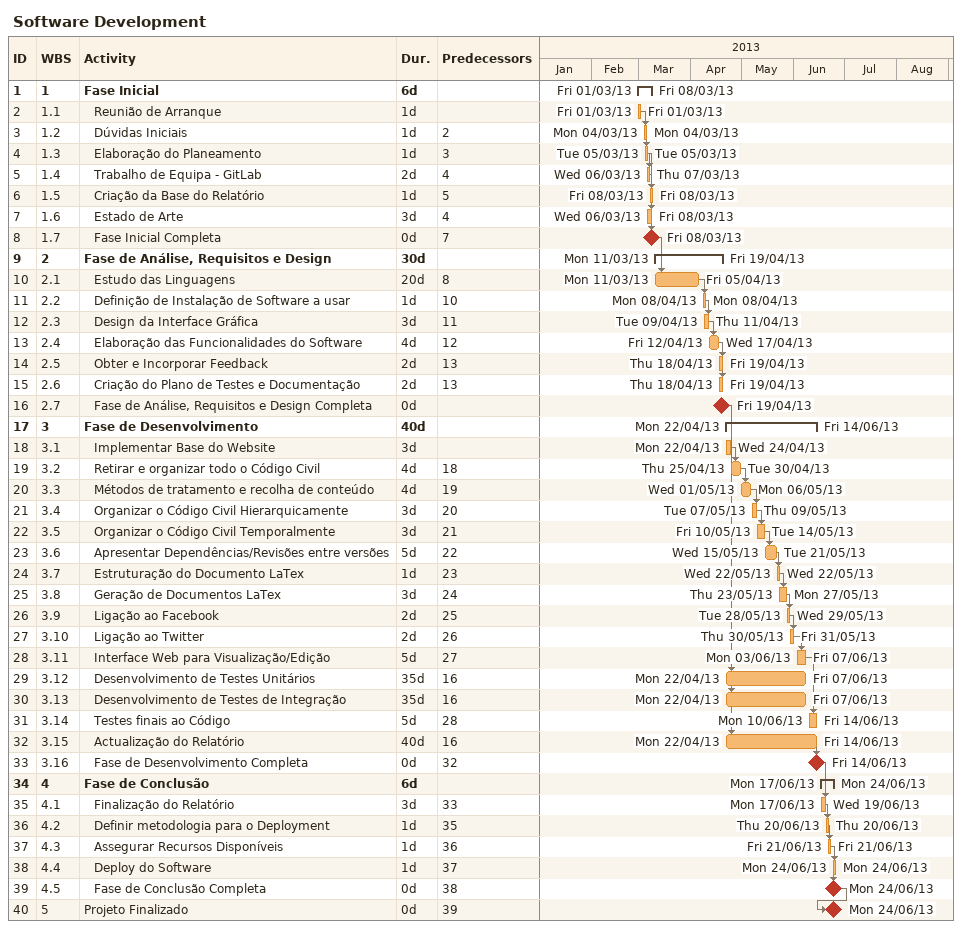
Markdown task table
Software Development

| ID | WBS | Task | Duration | Start | Finish | Predecessors |
|---|---|---|---|---|---|---|
| 1 | 1 | **Fase Inicial** | 6d | 2013-03-01 | 2013-03-08 |  |
| 2 | 1.1 | Reunião de Arranque | 1d | 2013-03-01 | 2013-03-01 |  |
| 3 | 1.2 | Dúvidas Iniciais | 1d | 2013-03-04 | 2013-03-04 | 2 |
| 4 | 1.3 | Elaboração do Planeamento | 1d | 2013-03-05 | 2013-03-05 | 3 |
| 5 | 1.4 | Trabalho de Equipa - GitLab | 2d | 2013-03-06 | 2013-03-07 | 4 |
| 6 | 1.5 | Criação da Base do Relatório | 1d | 2013-03-08 | 2013-03-08 | 5 |
| 7 | 1.6 | Estado de Arte | 3d | 2013-03-06 | 2013-03-08 | 4 |
| 8 | 1.7 | Fase Inicial Completa | 0d | 2013-03-08 | 2013-03-08 | 7 |
| 9 | 2 | **Fase de Análise, Requisitos e Design** | 30d | 2013-03-11 | 2013-04-19 |  |
| 10 | 2.1 | Estudo das Linguagens | 20d | 2013-03-11 | 2013-04-05 | 8 |
| 11 | 2.2 | Definição de Instalação de Software a usar | 1d | 2013-04-08 | 2013-04-08 | 10 |
| 12 | 2.3 | Design da Interface Gráfica | 3d | 2013-04-09 | 2013-04-11 | 11 |
| 13 | 2.4 | Elaboração das Funcionalidades do Software | 4d | 2013-04-12 | 2013-04-17 | 12 |
| 14 | 2.5 | Obter e Incorporar Feedback | 2d | 2013-04-18 | 2013-04-19 | 13 |
| 15 | 2.6 | Criação do Plano de Testes e Documentação | 2d | 2013-04-18 | 2013-04-19 | 13 |
| 16 | 2.7 | Fase de Análise, Requisitos e Design Completa | 0d | 2013-04-19 | 2013-04-19 |  |
| 17 | 3 | **Fase de Desenvolvimento** | 40d | 2013-04-22 | 2013-06-14 |  |
| 18 | 3.1 | Implementar Base do Website | 3d | 2013-04-22 | 2013-04-24 |  |
| 19 | 3.2 | Retirar e organizar todo o Código Civil | 4d | 2013-04-25 | 2013-04-30 | 18 |
| 20 | 3.3 | Métodos de tratamento e recolha de conteúdo | 4d | 2013-05-01 | 2013-05-06 | 19 |
| 21 | 3.4 | Organizar o Código Civil Hierarquicamente | 3d | 2013-05-07 | 2013-05-09 | 20 |
| 22 | 3.5 | Organizar o Código Civil Temporalmente | 3d | 2013-05-10 | 2013-05-14 | 21 |
| 23 | 3.6 | Apresentar Dependências/Revisões entre versões | 5d | 2013-05-15 | 2013-05-21 | 22 |
| 24 | 3.7 | Estruturação do Documento LaTex | 1d | 2013-05-22 | 2013-05-22 | 23 |
| 25 | 3.8 | Geração de Documentos LaTex | 3d | 2013-05-23 | 2013-05-27 | 24 |
| 26 | 3.9 | Ligação ao Facebook | 2d | 2013-05-28 | 2013-05-29 | 25 |
| 27 | 3.10 | Ligação ao Twitter | 2d | 2013-05-30 | 2013-05-31 | 26 |
| 28 | 3.11 | Interface Web para Visualização/Edição | 5d | 2013-06-03 | 2013-06-07 | 27 |
| 29 | 3.12 | Desenvolvimento de Testes Unitários | 35d | 2013-04-22 | 2013-06-07 | 16 |
| 30 | 3.13 | Desenvolvimento de Testes de Integração | 35d | 2013-04-22 | 2013-06-07 | 16 |
| 31 | 3.14 | Testes finais ao Código | 5d | 2013-06-10 | 2013-06-14 | 28 |
| 32 | 3.15 | Actualização do Relatório | 40d | 2013-04-22 | 2013-06-14 | 16 |
| 33 | 3.16 | Fase de Desenvolvimento Completa | 0d | 2013-06-14 | 2013-06-14 | 32 |
| 34 | 4 | **Fase de Conclusão** | 6d | 2013-06-17 | 2013-06-24 |  |
| 35 | 4.1 | Finalização do Relatório | 3d | 2013-06-17 | 2013-06-19 | 33 |
| 36 | 4.2 | Definir metodologia para o Deployment | 1d | 2013-06-20 | 2013-06-20 | 35 |
| 37 | 4.3 | Assegurar Recursos Disponíveis | 1d | 2013-06-21 | 2013-06-21 | 36 |
| 38 | 4.4 | Deploy do Software | 1d | 2013-06-24 | 2013-06-24 | 37 |
| 39 | 4.5 | Fase de Conclusão Completa | 0d | 2013-06-24 | 2013-06-24 | 38 |
| 40 | 5 | Projeto Finalizado | 0d | 2013-06-24 | 2013-06-24 | 39 |
